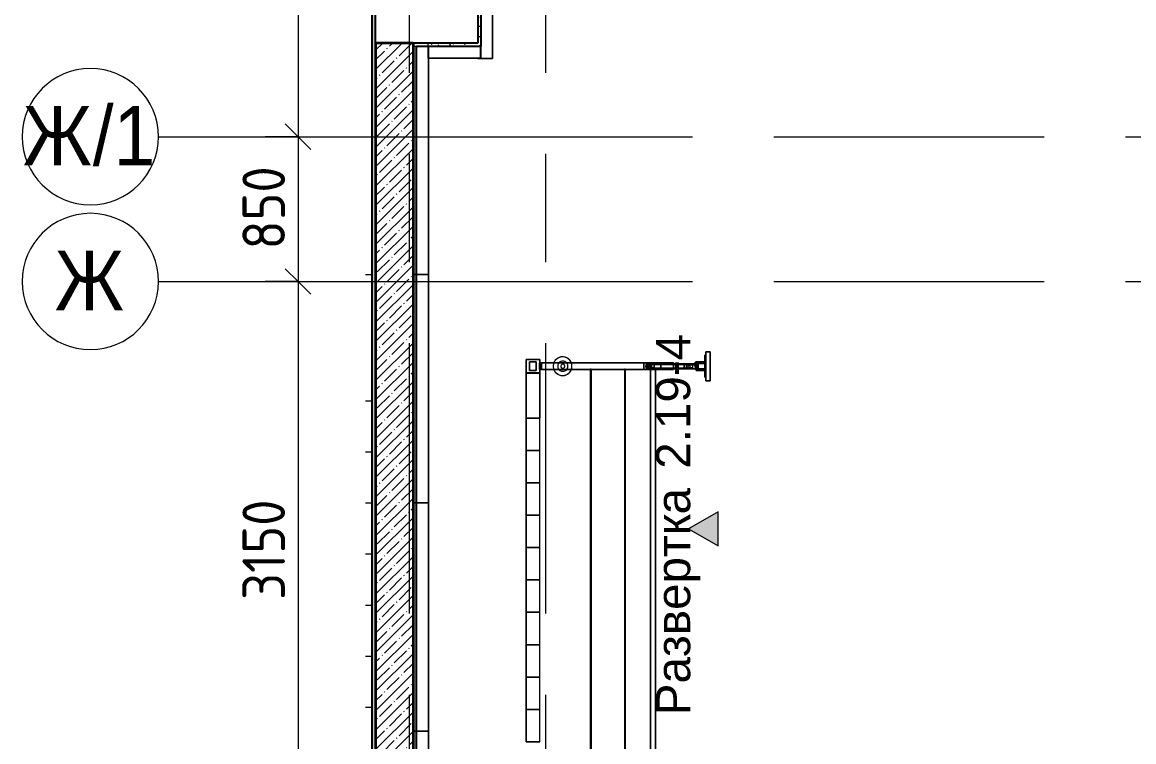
# Model space of a CAD drawing. Header units: millimetres. Extents: x 855 to 80408, y -1987 to 27400.
# Drawn here: x 9448 to 15972, y 18597 to 22822 of the extents above; entities that cross this region are included whole.
import ezdxf

# ---------------------------------------------------------------- set-up
doc = ezdxf.new("R2010")
doc.units = ezdxf.units.MM
doc.linetypes.add('Осевая', pattern=[3175, 635, -476.25, 1587.5, -476.25])
for name, color, linetype, lineweight in [('0-1', 7, 'Continuous', 9), ('A-ANNO-DIMS', 7, 'Continuous', 9), ('A-ANNO-DIMS-100', 7, 'Continuous', 9), ('A-WALL', 7, 'Continuous', 9), ('G-ANNO-SYMB', 7, 'Continuous', 9), ('I-WALL', 7, 'Continuous', 9), ('S-STRS-1', 7, 'Continuous', 9), ('Оси', 7, 'Continuous', 9), ('Оси-1', 7, 'Continuous', 20), ('Оси-2', 7, 'Осевая', 9)]:
    doc.layers.add(name, color=color, linetype=linetype, lineweight=lineweight)
for name, color, linetype, lineweight, true_color in [('A-WALL-1', 7, 'Continuous', 25, 0x3c3c3c), ('A-WALL-2', 7, 'Continuous', 35, 0x3c3c3c), ('A-WALL-FNSH-2', 7, 'Continuous', 13, 0x3c3c3c), ('I-FURN-1', 7, 'Continuous', 9, 0xf0f0f0)]:
    doc.layers.add(name, color=color, linetype=linetype, lineweight=lineweight, true_color=true_color)
doc.styles.add('Arial', font='arial.ttf', dxfattribs={"width": 0.9, "height": 350})
doc.styles.add('Arial_1', font='arial.ttf', dxfattribs={"height": 200})
doc.styles.add('ISOCPEUR_1', font='isocpeur.ttf', dxfattribs={"width": 0.9, "height": 250})
doc.dimstyles.new('ISO-2_5_0_9К_БОЛЬШОЙ', dxfattribs={"dimscale": 304.8, "dimtxt": 248.995294, "dimasz": 0.492126, "dimexe": 0.393701, "dimexo": 0.984252, "dimgap": 0, "dimtad": 1, "dimdec": 0, "dimrnd": 10, "dimzin": 0, "dimdsep": 46, "dimtxsty": 'ISOCPEUR_1', "dimblk1": 'OBLIQUE', "dimblk2": 'OBLIQUE', "dimsah": 1, "dimcen": 0.09, "dimdle": 0.393701, "dimazin": 0, "dimtfac": 1, "dimtdec": 4, "dimtix": 1, "dimtmove": 0, "dimatfit": 3, "dimfxl": 1, "dimtvp": 1, "dimtolj": 1, "dimtzin": 0, "dimarcsym": 2})
pattern_1 = [(0, (-30638.255, 0), (121.92, 30.48), [10.058, -81.382, 10.058, -81.382, -487.68]), (0, (-30638.255, 0), (121.92, 30.48), [-182.88, 10.058, -172.822, 10.058, -81.382, -213.36]), (0, (-30638.255, 0), (121.92, 30.48), [-457.2, 10.058, -50.902, 10.058, -142.342]), (120, (-30592.535, 15.24), (-87.356454, 90.345817), [10.058, -81.382, 10.058, -81.382, -487.68]), (120, (-30592.535, 15.24), (-87.356454, 90.345817), [-182.88, 10.058, -172.822, 10.058, -81.382, -213.36]), (120, (-30592.535, 15.24), (-87.356454, 90.345817), [-457.2, 10.058, -50.902, 10.058, -142.342]), (240, (-30577.295, 76.2), (-34.563546, -120.825817), [10.058, -81.382, 10.058, -81.382, -487.68]), (240, (-30577.295, 76.2), (-34.563546, -120.825817), [-182.88, 10.058, -172.822, 10.058, -81.382, -213.36]), (240, (-30577.295, 76.2), (-34.563546, -120.825817), [-457.2, 10.058, -50.902, 10.058, -142.342])]

# ---------------------------------------------------------------- blocks, each defined once
blk = doc.blocks.new('Sports-Recreation_Goals-Nets_Unisport_Handball-goal-with-gas-springs - 5_26-V2-План разверток пом_ 2_19_1_ Этаж 2')
at = {"layer": '0-1'}
for p, q in [((-1605, -25), (-1605, -31)), ((-1605, -25), (-1605, -31)), ((-1595.4, -25), (-1595.4, -30)), ((-1595.4, -25), (-1595.4, -30)), ((-1484.4, -30), (-1484.4, -25)), ((-1484.4, -30), (-1484.4, -25)), ((-1475, -31), (-1475, -25)), ((-1475, -31), (-1475, -25)), ((-1554.1, -126.9), (-1550, -126.9)), ((-1549.5, -126.9), (-1548.1, -126.9)), ((-1554, -144.1), (-1554, -289.4)), ((-1549, -132.1), (-1549, -289.4)), ((-1531, -289.4), (-1531, -132.1)), ((-1526, -289.4), (-1526, -144.1)), ((-1554, -289.4), (-1554, -336.2)), ((-1549, -289.4), (-1549, -348)), ((-1531, -348), (-1531, -289.4)), ((-1526, -336.2), (-1526, -289.4)), ((-1520, -497), (-1522.7, -497)), ((-1522.7, -503), (-1520, -503)), ((-1520, -496.9), (-1522.2, -496.9)), ((-1522.2, -502.9), (-1520, -502.9)), ((1520, -496.9), (-1520, -496.9)), ((1520, -497), (-1520, -497)), ((-1520, -502.9), (1520, -502.9)), ((-1520, -503), (1520, -503)), ((-1520, -696.9), (-1522.2, -696.9)), ((-1522.2, -702.9), (-1520, -702.9)), ((1520, -696.9), (-1520, -696.9)), ((-1520, -702.9), (1520, -702.9))]:
    blk.add_line(p, q, dxfattribs=at)
at = {"layer": 'I-FURN-1'}
for p, q in [((-1455, 0), (-1625, 0)), ((-1625, 0), (-1455, 0)), ((-1625, 0), (-1625, -25)), ((-1625, -25), (-1625, 0)), ((-1455, -25), (-1455, 0)), ((-1455, 0), (-1455, -25)), ((-1625, -25), (-1600.7, -25)), ((-1455, -25), (-1625, -25)), ((-1605, -25), (-1601.1, -25)), ((-1598.2, -25), (-1605, -25)), ((-1605, -25), (-1601.1, -25)), ((-1601.1, -25), (-1605, -25)), ((-1603.2, -31), (-1605, -31)), ((-1605, -31), (-1598.2, -31)), ((-1603.2, -31), (-1605, -31)), ((-1605, -31), (-1603.2, -31)), ((-1598.2, -31), (-1603.2, -31)), ((-1598.2, -31), (-1603.2, -31)), ((-1603.2, -31), (-1598.2, -31)), ((-1601.1, -25), (-1598.2, -25)), ((-1601.1, -25), (-1598.2, -25)), ((-1598.2, -25), (-1601.1, -25)), ((-1600.7, -25), (-1594, -25)), ((-1598.2, -25), (-1598.2, -31)), ((-1598.2, -31), (-1598.2, -25)), ((-1598.2, -25), (-1594, -25)), ((-1594, -25), (-1598.2, -25)), ((-1598.2, -25), (-1598.2, -31)), ((-1598.2, -31), (-1598.2, -25)), ((-1598.2, -25), (-1594, -25)), ((-1594, -25), (-1598.2, -25)), ((-1564.9, -31), (-1598.2, -31)), ((-1598.2, -31), (-1564.9, -31)), ((-1564.9, -31), (-1598.2, -31)), ((-1598.2, -31), (-1564.9, -31)), ((-1594, -25), (-1485.8, -25)), ((-1485.8, -25), (-1594, -25)), ((-1594, -25), (-1485.8, -25)), ((-1485.8, -25), (-1594, -25)), ((-1594, -25), (-1583.3, -25)), ((-1583.3, -25), (-1594, -25)), ((-1594, -25), (-1594, -25)), ((-1594, -25), (-1539.9, -25)), ((-1539.9, -25), (-1594, -25)), ((-1594, -25), (-1485.8, -25)), ((-1583.3, -30), (-1594, -30)), ((-1594, -30), (-1564, -30)), ((-1594, -30), (-1594, -30)), ((-1555.2, -30), (-1594, -30)), ((-1594, -30), (-1539.9, -30)), ((-1583.3, -25), (-1539.9, -25)), ((-1564, -25), (-1583.3, -25)), ((-1564, -30), (-1583.3, -30)), ((-1554.9, -31), (-1564.9, -31)), ((-1564.9, -31), (-1514.9, -31)), ((-1554.9, -31), (-1564.9, -31)), ((-1564.9, -31), (-1554.9, -31)), ((-1554.9, -31), (-1564.9, -31)), ((-1564.9, -31), (-1554.9, -31)), ((-1564.9, -31), (-1564.9, -81)), ((-1564.9, -81), (-1564.9, -31)), ((-1539.9, -25), (-1564, -25)), ((-1555.2, -30), (-1564, -30)), ((-1564, -30), (-1555.2, -30)), ((-1539.9, -30), (-1555.2, -30)), ((-1555.2, -30), (-1539.9, -30)), ((-1539.9, -30), (-1555.2, -30)), ((-1524.9, -30), (-1554.9, -30)), ((-1554.9, -30), (-1524.9, -30)), ((-1524.9, -30), (-1554.9, -30)), ((-1554.9, -30), (-1524.9, -30)), ((-1554.9, -30), (-1554.9, -74)), ((-1554.9, -74), (-1554.9, -30)), ((-1554.9, -31), (-1554.9, -74)), ((-1554.9, -74), (-1554.9, -31)), ((-1524.9, -31), (-1554.9, -31)), ((-1524.9, -31), (-1554.9, -31)), ((-1554.9, -31), (-1524.9, -31)), ((-1524.9, -31), (-1554.9, -31)), ((-1554.9, -31), (-1524.9, -31)), ((-1496.5, -25), (-1539.9, -25)), ((-1539.9, -25), (-1496.5, -25)), ((-1496.5, -25), (-1539.9, -25)), ((-1539.9, -25), (-1485.8, -25)), ((-1539.9, -30), (-1524.6, -30)), ((-1524.6, -30), (-1539.9, -30)), ((-1539.9, -30), (-1524.6, -30)), ((-1485.8, -30), (-1539.9, -30)), ((-1524.9, -74), (-1524.9, -30)), ((-1524.9, -30), (-1524.9, -74)), ((-1524.9, -74), (-1524.9, -31)), ((-1524.9, -31), (-1524.9, -74)), ((-1514.9, -31), (-1524.9, -31)), ((-1514.9, -31), (-1524.9, -31)), ((-1524.9, -31), (-1514.9, -31)), ((-1514.9, -31), (-1524.9, -31)), ((-1524.9, -31), (-1514.9, -31)), ((-1524.6, -30), (-1515.8, -30)), ((-1515.8, -30), (-1524.6, -30)), ((-1524.6, -30), (-1485.8, -30)), ((-1515.8, -30), (-1496.5, -30)), ((-1485.8, -30), (-1515.8, -30)), ((-1481.8, -31), (-1514.9, -31)), ((-1514.9, -31), (-1481.8, -31)), ((-1481.8, -31), (-1514.9, -31)), ((-1514.9, -31), (-1481.8, -31)), ((-1514.9, -81), (-1514.9, -31)), ((-1514.9, -31), (-1514.9, -81)), ((-1485.8, -25), (-1496.5, -25)), ((-1496.5, -25), (-1485.8, -25)), ((-1485.8, -25), (-1496.5, -25)), ((-1496.5, -30), (-1485.8, -30)), ((-1484.4, -25), (-1485.8, -25)), ((-1485.8, -25), (-1484.4, -25)), ((-1485.8, -30), (-1485.8, -30)), ((-1484.7, -25), (-1481.8, -25)), ((-1481.8, -25), (-1484.7, -25)), ((-1484.7, -25), (-1481.8, -25)), ((-1481.8, -25), (-1484.7, -25)), ((-1484.7, -25), (-1481.8, -25)), ((-1481.8, -25), (-1481.8, -27.2)), ((-1475.8, -25), (-1481.8, -25)), ((-1481.8, -25), (-1475.8, -25)), ((-1481.8, -25), (-1481.8, -31)), ((-1481.8, -25), (-1481.8, -27.2)), ((-1481.8, -25), (-1481.8, -25)), ((-1481.8, -25), (-1481.8, -27.2)), ((-1481.8, -25), (-1455, -25)), ((-1481.8, -27.2), (-1481.8, -29.1)), ((-1481.8, -27.2), (-1481.8, -29.1)), ((-1481.8, -27.2), (-1481.8, -29.1)), ((-1481.8, -29.1), (-1481.8, -31)), ((-1481.8, -29.1), (-1481.8, -31)), ((-1481.8, -29.1), (-1481.8, -31)), ((-1475.8, -31), (-1481.8, -31)), ((-1481.8, -31), (-1475.8, -31)), ((-1475.8, -31), (-1481.8, -31)), ((-1481.8, -31), (-1475.8, -31)), ((-1475.8, -25), (-1475.8, -25)), ((-1475.8, -31), (-1475.8, -31)), ((-1564.9, -81), (-1563.1, -81)), ((-1554.5, -81), (-1564.9, -81)), ((-1554.6, -80.9), (-1563.1, -80.9)), ((-1563.1, -80.9), (-1554.7, -80.9)), ((-1563.1, -81), (-1563.1, -86.9)), ((-1563.1, -86.9), (-1563.1, -81)), ((-1563.1, -81), (-1554.5, -81)), ((-1563.1, -86.9), (-1554.6, -86.9)), ((-1560.2, -86.9), (-1563.1, -86.9)), ((-1556.7, -86.9), (-1560.2, -86.9)), ((-1554.7, -86.9), (-1556.7, -86.9)), ((-1524.9, -74), (-1554.9, -74)), ((-1548.1, -80.9), (-1554.6, -80.9)), ((-1554.6, -86.9), (-1548.1, -86.9)), ((-1525.4, -70), (-1554.5, -70)), ((-1554.5, -70), (-1525.4, -70)), ((-1525.4, -70), (-1554.5, -70)), ((-1554.5, -70), (-1525.4, -70)), ((-1554.5, -70), (-1554.5, -74)), ((-1554.5, -70), (-1554.5, -74)), ((-1554.5, -70), (-1554.5, -74)), ((-1554.5, -70), (-1554.5, -74)), ((-1554.5, -74), (-1525.4, -74)), ((-1525.4, -74), (-1554.5, -74)), ((-1554.5, -74), (-1525.4, -74)), ((-1554.5, -74), (-1554.5, -214.9)), ((-1554.5, -74), (-1554.5, -214.9)), ((-1554.5, -74), (-1554.5, -80.9)), ((-1554.5, -74), (-1554.5, -80.9)), ((-1554.5, -81), (-1554.5, -82.5)), ((-1554.5, -81), (-1554.5, -82.5)), ((-1554.5, -81), (-1539.9, -81)), ((-1525.4, -81), (-1554.5, -81)), ((-1554.5, -83.3), (-1554.5, -86.9)), ((-1554.5, -83.3), (-1554.5, -86.9)), ((-1554.5, -86.9), (-1554.5, -214.9)), ((-1554.5, -86.9), (-1554.5, -214.9)), ((-1548.1, -86.9), (-1554.1, -86.9)), ((-1554.1, -86.9), (-1554.1, -111.9)), ((-1554.1, -86.9), (-1548.1, -86.9)), ((-1554.1, -111.9), (-1554.1, -86.9)), ((-1554.1, -111.9), (-1554.1, -126.9)), ((-1554.1, -111.9), (-1554.1, -122.6)), ((-1554.1, -122.6), (-1554.1, -126.9)), ((-1553.7, -80.9), (-1542.6, -80.9)), ((-1548.1, -86.9), (-1553.7, -86.9)), ((-1550, -102.2), (-1548.1, -102.2)), ((-1550, -111.9), (-1550, -102.4)), ((-1550, -102.4), (-1550, -115.8)), ((-1550, -135), (-1550, -112.3)), ((-1550, -117.4), (-1550, -120.7)), ((-1549.5, -117.4), (-1550, -117.4)), ((-1550, -121.3), (-1550, -136.8)), ((-1548.1, -117.4), (-1549.5, -117.4)), ((-1548.1, -80.9), (-1533.1, -80.9)), ((-1548.1, -111.9), (-1548.1, -86.9)), ((-1548.1, -86.9), (-1548.1, -102.2)), ((-1533.1, -86.9), (-1548.1, -86.9)), ((-1533.1, -86.9), (-1548.1, -86.9)), ((-1548.1, -102.2), (-1548.1, -111.9)), ((-1548.1, -102.2), (-1530, -102.2)), ((-1548.1, -126.9), (-1548.1, -111.9)), ((-1548.1, -122.6), (-1548.1, -111.9)), ((-1530, -117.4), (-1548.1, -117.4)), ((-1548.1, -126.9), (-1548.1, -122.6)), ((-1542.6, -80.9), (-1539.6, -80.9)), ((-1539.9, -81), (-1536.5, -81)), ((-1539.6, -80.9), (-1536.1, -80.9)), ((-1536.5, -81), (-1533.1, -81)), ((-1536.1, -80.9), (-1533.1, -80.9)), ((-1533.1, -81), (-1533.1, -86.9)), ((-1533.1, -81), (-1533.1, -86.9)), ((-1533.1, -81), (-1525.4, -81)), ((-1530, -117.4), (-1530, -102.2)), ((-1530, -102.2), (-1530, -135)), ((-1530, -136.8), (-1530, -117.4)), ((-1525.4, -74), (-1525.4, -70)), ((-1525.4, -70), (-1525.4, -74)), ((-1525.4, -74), (-1525.4, -70)), ((-1525.4, -70), (-1525.4, -74)), ((-1525.4, -214.9), (-1525.4, -74)), ((-1525.4, -74), (-1525.4, -214.9)), ((-1525.4, -81), (-1525.4, -74)), ((-1525.4, -74), (-1525.4, -81)), ((-1525.4, -214.9), (-1525.4, -81)), ((-1525.4, -81), (-1525.4, -214.9)), ((-1525.4, -81), (-1514.9, -81)), ((-1514.9, -81), (-1525.4, -81)), ((-1550, -136.8), (-1550, -135)), ((-1544.6, -135), (-1550, -135)), ((-1550, -136.8), (-1550, -150.1)), ((-1550, -150.1), (-1550, -136.8)), ((-1550, -150.1), (-1549.5, -150.1)), ((-1547.2, -150.1), (-1545.2, -150.1)), ((-1540.1, -135), (-1544.2, -135)), ((-1544, -150.1), (-1541, -150.1)), ((-1535.8, -135), (-1539.9, -135)), ((-1539, -150.1), (-1536.1, -150.1)), ((-1530, -135), (-1535.4, -135)), ((-1535.2, -150.1), (-1533.2, -150.1)), ((-1531.8, -150.1), (-1530.5, -150.1)), ((-1530, -136.8), (-1530, -135)), ((-1530, -150.1), (-1530, -136.8)), ((-1530, -150.1), (-1530, -136.8)), ((-1560, -289.4), (-1560, -214.9)), ((-1560, -214.9), (-1554.5, -214.9)), ((-1560, -214.9), (-1554.5, -214.9)), ((-1560, -214.9), (-1560, -289.4)), ((-1554.5, -214.9), (-1560, -214.9)), ((-1560, -214.9), (-1520, -214.9)), ((-1560, -214.9), (-1560, -289.4)), ((-1560, -989.9), (-1560, -214.9)), ((-1525.4, -214.9), (-1554.5, -214.9)), ((-1554.5, -214.9), (-1525.4, -214.9)), ((-1525.4, -214.9), (-1554.5, -214.9)), ((-1550.6, -214.9), (-1552.2, -214.9)), ((-1552.2, -214.9), (-1550.6, -214.9)), ((-1552.2, -214.9), (-1550.6, -214.9)), ((-1552.2, -214.9), (-1550.6, -214.9)), ((-1545.3, -214.9), (-1548.3, -214.9)), ((-1548.3, -214.9), (-1545.3, -214.9)), ((-1548.3, -214.9), (-1545.3, -214.9)), ((-1548.3, -214.9), (-1545.3, -214.9)), ((-1540, -214.9), (-1545.1, -214.9)), ((-1545.1, -214.9), (-1540, -214.9)), ((-1545.1, -214.9), (-1540, -214.9)), ((-1545.1, -214.9), (-1540, -214.9)), ((-1534.7, -214.9), (-1538.9, -214.9)), ((-1538.9, -214.9), (-1534.7, -214.9)), ((-1538.9, -214.9), (-1534.7, -214.9)), ((-1538.9, -214.9), (-1534.7, -214.9)), ((-1532.3, -214.9), (-1533.6, -214.9)), ((-1533.6, -214.9), (-1532.3, -214.9)), ((-1533.6, -214.9), (-1532.3, -214.9)), ((-1533.6, -214.9), (-1532.3, -214.9)), ((-1528.6, -214.9), (-1530.1, -214.9)), ((-1530.1, -214.9), (-1528.6, -214.9)), ((-1530.1, -214.9), (-1528.6, -214.9)), ((-1530.1, -214.9), (-1528.6, -214.9)), ((-1525.4, -214.9), (-1520, -214.9)), ((-1525.4, -214.9), (-1520, -214.9)), ((-1520, -214.9), (-1525.4, -214.9)), ((-1520, -214.9), (-1520, -289.4)), ((-1520, -289.4), (-1520, -214.9)), ((-1520, -289.4), (-1520, -214.9)), ((-1520, -214.9), (-1520, -989.9)), ((-1560, -389.4), (-1560, -289.4)), ((-1560, -289.4), (-1560, -389.4)), ((-1560, -289.4), (-1560, -389.4)), ((-1520, -289.4), (-1560, -289.4)), ((-1560, -289.4), (-1520, -289.4)), ((-1560, -289.4), (-1560, -389.4)), ((-1560, -389.4), (-1560, -289.4)), ((-1520, -289.4), (-1520, -319.4)), ((-1520, -319.4), (-1520, -289.4)), ((-1520, -319.4), (-1520, -289.4)), ((-1520, -319.4), (-1520, -289.4)), ((-1520, -289.4), (-1520, -389.4)), ((-1520, -319.4), (-1520, -349.4)), ((-1520, -349.4), (-1520, -319.4)), ((-1520, -349.4), (-1520, -319.4)), ((1520, -319.4), (-1520, -319.4)), ((-1520, -319.4), (1520, -319.4)), ((-1520, -349.4), (-1520, -319.4)), ((-1520, -319.4), (-1520, -349.4)), ((-1520, -349.4), (-1520, -319.4)), ((-1560, -842.5), (-1560, -389.4)), ((-1560, -389.4), (-1560, -842.5)), ((-1560, -389.4), (-1560, -989.9)), ((-1560, -389.4), (-1520, -389.4)), ((-1520, -389.4), (-1560, -389.4)), ((-1550, -362.7), (-1550, -330)), ((-1550, -330), (-1550, -345.1)), ((-1550, -330), (-1530, -330)), ((-1550, -345.1), (-1550, -377.8)), ((-1547.8, -345.1), (-1550, -345.1)), ((-1550, -377.8), (-1550, -362.7)), ((-1543, -362.7), (-1550, -362.7)), ((-1550, -377.8), (-1543, -377.8)), ((-1532.6, -345.1), (-1547.4, -345.1)), ((-1543, -353.5), (-1543, -349.1)), ((-1543, -379.1), (-1543, -349.1)), ((-1543, -349.1), (-1537, -349.1)), ((-1543, -364.1), (-1543, -353.5)), ((-1537, -362.7), (-1543, -362.7)), ((-1543, -364.1), (-1543, -374.7)), ((-1543, -374.7), (-1543, -378.7)), ((-1543, -377.8), (-1537, -377.8)), ((-1543, -378.7), (-1543, -379.1)), ((-1543, -379.1), (-1537, -379.1)), ((-1537, -349.1), (-1537, -353.5)), ((-1537, -349.1), (-1537, -379.1)), ((-1537, -353.5), (-1537, -364.1)), ((-1530, -362.7), (-1537, -362.7)), ((-1537, -374.7), (-1537, -364.1)), ((-1537, -378.7), (-1537, -374.7)), ((-1537, -377.8), (-1530, -377.8)), ((-1537, -379.1), (-1537, -378.7)), ((-1530, -345.1), (-1532.2, -345.1)), ((-1530, -345.1), (-1530, -330)), ((-1530, -330), (-1530, -362.7)), ((-1530, -377.8), (-1530, -345.1)), ((-1530, -377.8), (-1530, -362.7)), ((-1520, -349.4), (-1520, -389.4)), ((-1520, -389.4), (-1520, -349.4)), ((-1520, -389.4), (-1520, -349.4)), ((-1520, -349.4), (1520, -349.4)), ((1520, -349.4), (-1520, -349.4)), ((-1520, -389.4), (-1520, -349.4)), ((-1520, -389.4), (-1520, -497.4)), ((-1520, -497.4), (-1520, -389.4)), ((-1520, -497.4), (-1520, -389.4)), ((-1522.7, -498.4), (-1522.7, -497.4)), ((-1522.7, -498.2), (-1522.7, -501.5)), ((-1522.7, -498.4), (-1522.7, -502.5)), ((-1522.7, -502.5), (-1522.7, -503)), ((-1522.2, -498.4), (-1522.2, -497.4)), ((-1522.2, -498.1), (-1522.2, -501.5)), ((-1522.2, -498.4), (-1522.2, -502.9)), ((-1520, -502.5), (-1520, -498.6)), ((-1520, -502.5), (-1520, -498.6)), ((-1520, -498.7), (-1520, -502.5)), ((-1520, -502.5), (-1520, -697.4)), ((-1520, -697.4), (-1520, -502.5)), ((-1520, -697.4), (-1520, -502.5)), ((-1522.2, -698.4), (-1522.2, -697.4)), ((-1522.2, -698.2), (-1522.2, -701.5)), ((-1522.2, -698.4), (-1522.2, -702.9)), ((-1520, -698.7), (-1520, -702.5)), ((-1520, -702.5), (-1520, -698.7)), ((-1520, -702.5), (-1520, -698.7)), ((-1520, -702.5), (-1520, -842.3)), ((-1520, -842.3), (-1520, -702.5)), ((-1520, -989.9), (-1520, -702.5)), ((-1560, -886.5), (-1560, -843.8)), ((-1560, -843.8), (-1560, -886.5)), ((-1520, -844.2), (-1520, -886.1)), ((-1520, -886.1), (-1520, -844.2)), ((-1560, -989), (-1560, -886.5)), ((-1560, -886.5), (-1560, -989)), ((-1520, -886.9), (-1520, -989)), ((-1520, -989), (-1520, -886.9)), ((-1234.9, -999.9), (-1580.1, -999.9)), ((-1580.1, -999.9), (-1580.1, -1079.9)), ((-1580.1, -999.9), (-1580.1, -1079.9)), ((-1580.1, -999.9), (-1557.5, -999.9)), ((-1557.5, -1000), (-1580.1, -1000)), ((-1580.1, -1000), (-1557.5, -1000)), ((-1580.1, -1000), (-1580.1, -1079.9)), ((-1580.1, -1079.9), (-1580.1, -1000)), ((-1557.5, -1000), (-1580.1, -1000)), ((-1580.1, -1000), (-1557.5, -1000)), ((-1580.1, -1000), (-1580.1, -1079.9)), ((-1580.1, -1079.9), (-1580.1, -1000)), ((-1557.5, -1000), (-1580.1, -1000)), ((-1580.1, -1000), (-1557.5, -1000)), ((-1580.1, -1000), (-1580.1, -1079.9)), ((-1580.1, -1079.9), (-1580.1, -1000)), ((-1557.5, -1000), (-1580.1, -1000)), ((-1580.1, -1000), (-1557.5, -1000)), ((-1580.1, -1000), (-1580.1, -1079.9)), ((-1580.1, -1079.9), (-1580.1, -1000)), ((-1557.5, -1000), (-1580.1, -1000)), ((-1580.1, -1000), (-1557.5, -1000)), ((-1580.1, -1000), (-1580.1, -1079.9)), ((-1580.1, -1079.9), (-1580.1, -1000)), ((-1557.5, -1000), (-1580.1, -1000)), ((-1580.1, -1000), (-1557.5, -1000)), ((-1580.1, -1000), (-1580.1, -1079.9)), ((-1580.1, -1079.9), (-1580.1, -1000)), ((-1557.5, -1000), (-1580.1, -1000)), ((-1580.1, -1000), (-1557.5, -1000)), ((-1580.1, -1000), (-1580.1, -1079.9)), ((-1580.1, -1079.9), (-1580.1, -1000)), ((-1557.5, -1000), (-1580.1, -1000)), ((-1580.1, -1000), (-1557.5, -1000)), ((-1580.1, -1000), (-1580.1, -1079.9)), ((-1580.1, -1079.9), (-1580.1, -1000)), ((-1557.5, -1000), (-1580.1, -1000)), ((-1580.1, -1000), (-1557.5, -1000)), ((-1580.1, -1000), (-1580.1, -1079.9)), ((-1580.1, -1079.9), (-1580.1, -1000)), ((-1515, -1020.4), (-1565, -1020.4)), ((-1565, -1020.4), (-1515, -1020.4)), ((-1565, -1020.4), (-1565, -1059.4)), ((-1565, -1059.4), (-1565, -1020.4)), ((-1560, -989), (-1557.5, -989)), ((-1520, -989), (-1560, -989)), ((-1560, -989.9), (-1557.5, -989.9)), ((-1520, -989.9), (-1560, -989.9)), ((-1557.5, -989), (-1522.5, -989)), ((-1557.5, -989), (-1522.5, -989)), ((-1522.5, -989), (-1557.5, -989)), ((-1557.5, -989.9), (-1557.5, -999.9)), ((-1557.5, -999.9), (-1557.5, -989.9)), ((-1557.5, -989.9), (-1522.5, -989.9)), ((-1557.5, -989.9), (-1522.5, -989.9)), ((-1522.5, -989.9), (-1557.5, -989.9)), ((-1557.5, -989.9), (-1557.5, -999.9)), ((-1557.5, -999.9), (-1557.5, -989.9)), ((-1557.5, -999.9), (-1522.5, -999.9)), ((-1557.5, -999.9), (-1557.5, -1001.4)), ((-1557.5, -1001.4), (-1557.5, -999.9)), ((-1522.5, -1000), (-1557.5, -1000)), ((-1557.5, -1000), (-1522.5, -1000)), ((-1522.5, -1000), (-1557.5, -1000)), ((-1557.5, -1000), (-1522.5, -1000)), ((-1522.5, -1000), (-1557.5, -1000)), ((-1557.5, -1000), (-1522.5, -1000)), ((-1522.5, -1000), (-1557.5, -1000)), ((-1557.5, -1000), (-1522.5, -1000)), ((-1522.5, -1000), (-1557.5, -1000)), ((-1557.5, -1000), (-1522.5, -1000)), ((-1522.5, -1000), (-1557.5, -1000)), ((-1557.5, -1000), (-1522.5, -1000)), ((-1522.5, -1000), (-1557.5, -1000)), ((-1557.5, -1000), (-1522.5, -1000)), ((-1522.5, -1000), (-1557.5, -1000)), ((-1557.5, -1000), (-1522.5, -1000)), ((-1522.5, -1000), (-1557.5, -1000)), ((-1557.5, -1000), (-1522.5, -1000)), ((-1557.5, -1000), (-1557.5, -1001.4)), ((-1557.5, -1001.4), (-1557.5, -1000)), ((-1557.5, -1001.4), (-1522.5, -1001.4)), ((-1522.5, -1001.4), (-1557.5, -1001.4)), ((-1557.5, -1001.4), (-1522.5, -1001.4)), ((-1522.5, -1001.4), (-1557.5, -1001.4)), ((-1522.5, -989), (-1520, -989)), ((-1522.5, -989.9), (-1522.5, -999.9)), ((-1522.5, -999.9), (-1522.5, -989.9)), ((-1522.5, -989.9), (-1520, -989.9)), ((-1522.5, -989.9), (-1522.5, -999.9)), ((-1522.5, -999.9), (-1522.5, -989.9)), ((-1522.5, -999.9), (-1502.1, -999.9)), ((-1522.5, -999.9), (-1522.5, -1001.4)), ((-1522.5, -1001.4), (-1522.5, -999.9)), ((-1500, -1000), (-1522.5, -1000)), ((-1522.5, -1000), (-1500, -1000)), ((-1500, -1000), (-1522.5, -1000)), ((-1522.5, -1000), (-1500, -1000)), ((-1500, -1000), (-1522.5, -1000)), ((-1522.5, -1000), (-1500, -1000)), ((-1500, -1000), (-1522.5, -1000)), ((-1522.5, -1000), (-1500, -1000)), ((-1500, -1000), (-1522.5, -1000)), ((-1522.5, -1000), (-1500, -1000)), ((-1500, -1000), (-1522.5, -1000)), ((-1522.5, -1000), (-1500, -1000)), ((-1500, -1000), (-1522.5, -1000)), ((-1522.5, -1000), (-1500, -1000)), ((-1500, -1000), (-1522.5, -1000)), ((-1522.5, -1000), (-1500, -1000)), ((-1500, -1000), (-1522.5, -1000)), ((-1522.5, -1000), (-1500, -1000)), ((-1522.5, -1000), (-1522.5, -1001.4)), ((-1522.5, -1001.4), (-1522.5, -1000)), ((-1515, -1059.4), (-1515, -1020.4)), ((-1515, -1020.4), (-1515, -1059.4)), ((-1502.1, -999.9), (-1500.1, -999.9)), ((-1500.1, -999.9), (-1500.1, -1079.9)), ((-1500.1, -999.9), (-1235, -999.9)), ((-1500.1, -1000), (-1500.1, -1079.9)), ((-1500, -1079.9), (-1500, -1000)), ((-1500, -1000), (-1500, -1079.9)), ((-1500, -1079.9), (-1500, -1000)), ((-1500, -1000), (-1500, -1079.9)), ((-1500, -1079.9), (-1500, -1000)), ((-1500, -1000), (-1500, -1079.9)), ((-1500, -1079.9), (-1500, -1000)), ((-1500, -1000), (-1500, -1079.9)), ((-1500, -1079.9), (-1500, -1000)), ((-1500, -1000), (-1500, -1079.9)), ((-1500, -1079.9), (-1500, -1000)), ((-1500, -1000), (-1500, -1079.9)), ((-1500, -1079.9), (-1500, -1000)), ((-1500, -1000), (-1500, -1079.9)), ((-1500, -1079.9), (-1500, -1000)), ((-1500, -1000), (-1500, -1079.9)), ((-1500, -1079.9), (-1500, -1000)), ((-1500, -1000), (-1500, -1079.9)), ((-1045, -999.9), (-1235, -999.9)), ((-1235, -999.9), (-1235, -1079.9)), ((-1235, -1079.9), (-1235, -999.9)), ((-1234.9, -999.9), (-1234.9, -1079.9)), ((-1234.9, -999.9), (-1234.9, -1079.9)), ((-1045, -999.9), (-1234.9, -999.9)), ((-855, -999.9), (-1045, -999.9)), ((-1045, -999.9), (-1045, -1079.9)), ((-855, -999.9), (-1045, -999.9)), ((-1045, -1079.9), (-1045, -999.9)), ((-1045, -1079.9), (-1045, -999.9)), ((-1045, -999.9), (-1045, -1079.9)), ((-855, -1079.9), (-855, -999.9)), ((-855, -999.9), (-855, -1079.9)), ((-665, -999.9), (-855, -999.9)), ((-855, -999.9), (-855, -1079.9)), ((-665, -999.9), (-855, -999.9)), ((-855, -1079.9), (-855, -999.9)), ((-475, -999.9), (-665, -999.9)), ((-665, -999.9), (-665, -1079.9)), ((-475, -999.9), (-665, -999.9)), ((-665, -1079.9), (-665, -999.9)), ((-665, -1079.9), (-665, -999.9)), ((-665, -999.9), (-665, -1079.9)), ((-475, -1079.9), (-475, -999.9)), ((-475, -999.9), (-475, -1079.9)), ((-285, -999.9), (-475, -999.9)), ((-475, -999.9), (-475, -1079.9)), ((-285, -999.9), (-475, -999.9)), ((-475, -1079.9), (-475, -999.9)), ((-95, -999.9), (-285, -999.9)), ((-285, -999.9), (-285, -1079.9)), ((-95, -999.9), (-285, -999.9)), ((-285, -1079.9), (-285, -999.9)), ((-285, -1079.9), (-285, -999.9)), ((-285, -999.9), (-285, -1079.9)), ((-95, -1079.9), (-95, -999.9)), ((-95, -999.9), (-95, -1079.9)), ((95, -999.9), (-95, -999.9)), ((-95, -999.9), (-95, -1079.9)), ((95, -999.9), (-95, -999.9)), ((-95, -1079.9), (-95, -999.9)), ((285, -999.9), (95, -999.9)), ((95, -999.9), (95, -1079.9)), ((285, -999.9), (95, -999.9)), ((95, -1079.9), (95, -999.9)), ((95, -1079.9), (95, -999.9)), ((95, -999.9), (95, -1079.9)), ((285, -1079.9), (285, -999.9)), ((285, -999.9), (285, -1079.9)), ((475, -999.9), (285, -999.9)), ((285, -999.9), (285, -1079.9)), ((475, -999.9), (285, -999.9)), ((285, -1079.9), (285, -999.9)), ((665, -999.9), (475, -999.9)), ((475, -999.9), (475, -1079.9)), ((665, -999.9), (475, -999.9)), ((475, -1079.9), (475, -999.9)), ((475, -1079.9), (475, -999.9)), ((475, -999.9), (475, -1079.9)), ((665, -1079.9), (665, -999.9)), ((665, -999.9), (665, -1079.9)), ((-1580.1, -1079.9), (-1234.9, -1079.9)), ((-1502.1, -1079.9), (-1580.1, -1079.9)), ((-1580.1, -1080), (-1500, -1080)), ((-1500, -1080), (-1580.1, -1080)), ((-1580.1, -1080), (-1500, -1080)), ((-1500, -1080), (-1580.1, -1080)), ((-1580.1, -1080), (-1500, -1080)), ((-1500, -1080), (-1580.1, -1080)), ((-1580.1, -1080), (-1500, -1080)), ((-1500, -1080), (-1580.1, -1080)), ((-1580.1, -1080), (-1500, -1080)), ((-1500, -1080), (-1580.1, -1080)), ((-1580.1, -1080), (-1500, -1080)), ((-1500, -1080), (-1580.1, -1080)), ((-1580.1, -1080), (-1500, -1080)), ((-1500, -1080), (-1580.1, -1080)), ((-1580.1, -1080), (-1500, -1080)), ((-1500, -1080), (-1580.1, -1080)), ((-1580.1, -1080), (-1500, -1080)), ((-1500, -1080), (-1580.1, -1080)), ((-1565, -1059.4), (-1515, -1059.4)), ((-1515, -1059.4), (-1565, -1059.4)), ((-1500.1, -1079.9), (-1502.1, -1079.9)), ((-1235, -1079.9), (-1500.1, -1079.9)), ((-1045, -1079.9), (-1235, -1079.9)), ((-1234.9, -1079.9), (-1045, -1079.9)), ((-1045, -1079.9), (-855, -1079.9)), ((-855, -1079.9), (-1045, -1079.9)), ((-855, -1079.9), (-665, -1079.9)), ((-665, -1079.9), (-855, -1079.9)), ((-665, -1079.9), (-475, -1079.9)), ((-475, -1079.9), (-665, -1079.9)), ((-475, -1079.9), (-285, -1079.9)), ((-285, -1079.9), (-475, -1079.9)), ((-285, -1079.9), (-95, -1079.9)), ((-95, -1079.9), (-285, -1079.9)), ((-95, -1079.9), (95, -1079.9)), ((95, -1079.9), (-95, -1079.9)), ((95, -1079.9), (285, -1079.9)), ((285, -1079.9), (95, -1079.9)), ((285, -1079.9), (475, -1079.9)), ((475, -1079.9), (285, -1079.9)), ((475, -1079.9), (665, -1079.9)), ((665, -1079.9), (475, -1079.9))]:
    blk.add_line(p, q, dxfattribs=at)
for centre, radius, start, end in [((-1540, -865.5), 55, 111.55105, 248.44895), ((-1540, -865.5), 55, 141.7749, 164.71031), ((-1540, -865.5), 55, 139.47115, 141.42857), ((-1540, -865.5), 55, 119.08544, 139.47115), ((-1539.9, -864.6), 29.9, 133.11466, 225.00268), ((-1539.9, -864.6), 29.9, 133.11466, 225.00268), ((-1540, -865.5), 55, 115.71429, 119.08544), ((-1540, -865.5), 55, 113.77128, 115.71429), ((-1540, -865.5), 55, 111.55105, 113.77128), ((-1539.9, -864.6), 29.9, 111.27456, 133.11466), ((-1539.9, -864.6), 29.9, 111.27456, 133.11466), ((-1540, -865.5), 55, 90, 111.53123), ((-1540, -865.5), 55, 90, 111.53123), ((-1539.9, -864.6), 29.9, 100.79708, 109.83104), ((-1539.9, -864.6), 29.9, 100.79708, 109.83104), ((-1539.9, -864.6), 29.9, 89.54048, 100.79708), ((-1539.9, -864.6), 29.9, 45.75877, 100.79708), ((-1540, -865.5), 55, 68.48573, 90), ((-1540, -865.5), 55, 68.48573, 90), ((-1539.9, -864.6), 29.9, 64.79708, 86.57577), ((-1539.9, -864.6), 29.9, 46.79708, 64.79708), ((-1540, -865.5), 55, 291.55105, 68.44895), ((-1540, -865.5), 55, 66.22872, 68.44895), ((-1539.9, -864.6), 29.9, 312.48574, 45.75877), ((-1539.9, -864.6), 29.9, 312.48574, 45.75877), ((-1540, -865.5), 55, 64.28571, 66.22872), ((-1540, -865.5), 55, 60.91456, 64.28571), ((-1540, -865.5), 55, 51.42857, 60.91456), ((-1540, -865.5), 55, 40.52885, 51.42857), ((-1540, -865.5), 55, 14.40096, 38.2251), ((-1540, -865.5), 55, 168.68668, 190.4246), ((-1540, -865.5), 55, 190.4246, 192.85714), ((-1540, -865.5), 55, 164.71031, 167.14286), ((-1540, -865.5), 55, 194.40096, 218.2251), ((-1540, -865.5), 55, 220.52885, 231.42857), ((-1540, -865.5), 55, 231.42857, 240.91456), ((-1539.9, -864.6), 29.9, 225.00268, 280.79708), ((-1539.9, -864.6), 29.9, 226.79708, 244.79708), ((-1539.9, -864.6), 29.9, 244.79708, 267.45963), ((-1540, -864.6), 12, 32.08073, 212.08073), ((-1540, -864.6), 12, 167.08073, 212.08073), ((-1540, -864.6), 12, 151.27883, 167.08073), ((-1540, -864.6), 12, 136.96276, 148.72359), ((-1540, -864.6), 12, 212.08073, 30.52377), ((-1540, -864.6), 12, 212.08073, 257.08073), ((-1540, -864.6), 12, 122.08073, 135.34032), ((-1540, -864.6), 12, 104.46755, 122.08073), ((-1540, -864.6), 12, 92.10597, 104.46755), ((-1540, -864.6), 12, 257.08073, 267.34507), ((-1539.9, -864.6), 29.9, 269.54033, 280.79708), ((-1540, -864.6), 12, 272.10597, 284.46755), ((-1540, -864.6), 12, 77.08073, 87.34507), ((-1540, -864.6), 12, 32.08073, 77.08073), ((-1540, -864.6), 12, 284.46755, 302.08073), ((-1539.9, -864.6), 29.9, 280.79708, 312.48574), ((-1539.9, -864.6), 29.9, 280.79708, 312.48574), ((-1540, -864.6), 12, 302.08073, 315.34032), ((-1540, -864.6), 12, 320.54839, 331.27883), ((-1540, -864.6), 12, 347.08073, 30.52377), ((-1540, -864.6), 12, 331.27883, 347.08073), ((-1540, -865.5), 55, 299.08544, 319.47115), ((-1540, -865.5), 55, 319.47115, 321.42857), ((-1540, -865.5), 55, 321.7749, 344.71031), ((-1540, -865.5), 55, 344.71031, 347.14286), ((-1540, -865.5), 55, 10.4246, 12.85714), ((-1540, -865.5), 55, 348.68668, 10.4246), ((-1540, -865.5), 55, 240.91456, 244.28571), ((-1540, -865.5), 55, 244.28571, 246.22872), ((-1540, -865.5), 55, 246.22872, 248.44895), ((-1540, -865.5), 55, 248.46877, 270), ((-1540, -865.5), 55, 248.46877, 270), ((-1540, -865.5), 55, 270, 291.51427), ((-1540, -865.5), 55, 270, 291.51427), ((-1540, -865.5), 55, 291.55105, 293.77128), ((-1540, -865.5), 55, 293.77128, 295.71429), ((-1540, -865.5), 55, 295.71429, 299.08544)]:
    blk.add_arc(centre, radius, start, end, dxfattribs=at)
for centre, major_axis, start_param, end_param in [((-1540, -132.1), (9, 0), 1.570796, 3.588992), ((-1540, -132.1), (9, 0), 5.835786, 7.853982), ((-1540, -144.1), (14, 0), 1.570796, 3.141593), ((-1540, -144.1), (14, 0), 3.141593, 3.322848), ((-1540, -144.1), (14, 0), 3.33115, 3.491338), ((-1540, -144.1), (14, 0), 3.52479, 3.682602), ((-1540, -144.1), (14, 0), 3.773369, 3.92419), ((-1540, -144.1), (14, 0), 3.926991, 3.956715), ((-1540, -144.1), (14, 0), 4.136048, 4.397085), ((-1540, -132.1), (9, 0), 3.816291, 4.127878), ((-1540, -132.1), (9, 0), 4.151538, 4.671421), ((-1540, -144.1), (14, 0), 4.398941, 4.712389), ((-1540, -144.1), (14, 0), 0, 1.570796), ((-1540, -144.1), (14, 0), 4.712389, 5.017501), ((-1540, -132.1), (9, 0), 4.755033, 5.271558), ((-1540, -132.1), (9, 0), 5.287829, 5.608487), ((-1540, -144.1), (14, 0), 5.098638, 5.252853), ((-1540, -144.1), (14, 0), 5.364723, 5.464962), ((-1540, -144.1), (14, 0), 5.564316, 5.872134), ((-1540, -144.1), (14, 0), 5.905355, 6.085043), ((-1540, -144.1), (14, 0), 6.100402, 6.283185), ((-1540, -336.2), (14, 0), 1.570796, 2.356194), ((-1540, -336.2), (14, 0), 0, 1.570796), ((-1540, -336.2), (14, 0), 2.356194, 3.141593), ((-1540, -336.2), (14, 0), 3.141593, 3.90774), ((-1540, -336.2), (14, 0), 3.926991, 4.11437), ((-1540, -348), (9, 0), 2.617994, 3.141593), ((-1540, -348), (9, 0), 3.141593, 3.665191), ((-1540, -348), (9, 0), 1.570796, 2.617994), ((-1540, -348), (9, 0), 3.665191, 4.309322), ((-1540, -336.2), (14, 0), 4.142741, 4.712389), ((-1540, -348), (9, 0), 4.309322, 4.712389), ((-1540, -348), (9, 0), 0.523599, 1.570796), ((-1540, -336.2), (14, 0), 4.712389, 5.282037), ((-1540, -348), (9, 0), 4.712389, 5.115456), ((-1540, -348), (9, 0), 5.115456, 6.806784), ((-1540, -336.2), (14, 0), 5.310407, 5.497787), ((-1540, -336.2), (-14, 0), 2.375446, 3.141593)]:
    blk.add_ellipse(centre, major_axis=major_axis, ratio=0.756193, start_param=start_param, end_param=end_param, dxfattribs=at)
blk = doc.blocks.new('Мат в спортивном зале - Т4-31174356-План разверток пом_ 2_19_1_ Этаж 2')
at = {"layer": 'I-FURN-1'}
for p, q in [((-458.7, 925.9), (-458.7, 906.7)), ((881.3, 906.7), (881.3, 925.9)), ((881.3, 909.3), (-458.7, 909.3)), ((-458.7, 909.3), (-458.7, 839.3)), ((-458.7, 839.3), (-458.7, 909.3)), ((-458.7, 909.3), (880.3, 909.3)), ((881.3, 839.3), (881.3, 909.3)), ((881.3, 908.3), (881.3, 840.6)), ((-458.7, 839.3), (881.3, 839.3)), ((812.3, 839.3), (-458.7, 839.3)), ((881.3, 839.3), (812.3, 839.3)), ((881.3, 840.6), (881.3, 839.3))]:
    blk.add_line(p, q, dxfattribs=at)
blk = doc.blocks.new('Мат в спортивном зале - Т4-V11-План разверток пом_ 2_19_1_ Этаж 2')
at = {"layer": 'I-FURN-1'}
for p, q in [((-458.7, 925.9), (-458.7, 906.7)), ((881.3, 906.7), (881.3, 925.9)), ((881.3, 909.3), (-458.7, 909.3)), ((-458.7, 909.3), (-458.7, 839.3)), ((-458.7, 839.3), (-458.7, 909.3)), ((-458.7, 909.3), (881.3, 909.3)), ((881.3, 839.3), (881.3, 909.3)), ((881.3, 909.3), (881.3, 839.3)), ((-458.7, 839.3), (881.3, 839.3)), ((881.3, 839.3), (-458.7, 839.3))]:
    blk.add_line(p, q, dxfattribs=at)
blk = doc.blocks.new('Мат в спортивном зале - Т4-V14-План разверток пом_ 2_19_1_ Этаж 2')
at = {"layer": 'I-FURN-1'}
for p, q in [((-458.7, 925.9), (-458.7, 906.7)), ((881.3, 906.7), (881.3, 925.9)), ((881.3, 909.3), (-458.7, 909.3)), ((-458.7, 909.3), (-458.7, 839.3)), ((-458.7, 840.6), (-458.7, 909.3)), ((-457.7, 909.3), (881.3, 909.3)), ((881.3, 839.3), (881.3, 909.3)), ((881.3, 909.3), (881.3, 839.3)), ((-458.7, 839.3), (-458.7, 840.6)), ((-458.7, 839.3), (881.3, 839.3)), ((-389.7, 839.3), (-458.7, 839.3)), ((881.3, 839.3), (-389.7, 839.3))]:
    blk.add_line(p, q, dxfattribs=at)
blk = doc.blocks.new('Мат в спортивном зале - Т7-31175720-План разверток пом_ 2_19_1_ Этаж 2')
at = {"layer": 'I-FURN-1'}
for p, q in [((881.3, -839.3), (571.3, -839.3)), ((571.3, -839.3), (571.3, -909.3)), ((571.3, -908.3), (571.3, -839.3)), ((571.3, -839.3), (573.9, -839.3)), ((573.9, -839.3), (880, -839.3)), ((880, -839.3), (881.3, -839.3)), ((881.3, -909.3), (881.3, -839.3)), ((881.3, -839.3), (881.3, -908.3)), ((571.3, -925.9), (571.3, -906.7)), ((571.3, -909.3), (881.3, -909.3)), ((881.3, -906.7), (881.3, -925.9))]:
    blk.add_line(p, q, dxfattribs=at)
blk = doc.blocks.new('Мат в спортивном зале - Т6-V20-План разверток пом_ 2_19_1_ Этаж 2')
at = {"layer": 'I-FURN-1'}
for p, q in [((101.3, 925.9), (101.3, 906.7)), ((881.3, 906.7), (881.3, 925.9)), ((881.3, 909.3), (101.3, 909.3)), ((101.3, 909.3), (101.3, 839.3)), ((101.3, 839.3), (101.3, 909.3)), ((101.3, 909.3), (103.3, 909.3)), ((103.3, 909.3), (172.3, 909.3)), ((812.3, 909.3), (881.3, 909.3)), ((881.3, 839.3), (881.3, 909.3)), ((881.3, 909.3), (881.3, 906.7)), ((881.3, 906.7), (881.3, 839.3)), ((101.3, 839.3), (881.3, 839.3)), ((881.3, 839.3), (101.3, 839.3))]:
    blk.add_line(p, q, dxfattribs=at)
blk = doc.blocks.new('Зашивка приборов отопления28 - Зашивка приборов отопления-33322877-План разверток пом_ 2_19_1_ Этаж 2')
at = {"layer": 'A-WALL'}
for p, q in [((73341, 95), (73341, 55.9)), ((73341.4, 95), (73341.4, 55.9))]:
    blk.add_line(p, q, dxfattribs=at)
blk = doc.blocks.new('Ось сетки - D8-29747960-План разверток пом_ 2_19_1_ Этаж 2')
at = {"layer": 'Оси-1'}
for start, end in [(360, 180), (180, 360)]:
    blk.add_arc((0, 0), 4, start, end, dxfattribs=at)
blk = doc.blocks.new('Фасад - Марка фасада_Указатель-25386507-План разверток пом_ 2_19_1_ Этаж 2')
at = {"layer": 'G-ANNO-SYMB'}
blk.add_hatch(color=256, dxfattribs=at).paths.add_polyline_path([(-1, 0), (0, 1.732), (1, 0), (0, 0)])
for p, q in [((0, 1.732), (-1, 0)), ((1, 0), (0, 1.732)), ((-1, 0), (0, 0)), ((0, 0), (1, 0))]:
    blk.add_line(p, q, dxfattribs=at)
blk = doc.blocks.new('DIMBLOCK1-План разверток пом_ 2_19_1_ Этаж 2')
at = {"layer": 'A-ANNO-DIMS-100'}
for p, q in [((11066.8, 27120), (11066.8, 22150)), ((10872.9, 27000), (11186.8, 27000)), ((11066.8, 27000), (10872.9, 27000)), ((10872.9, 22150), (11186.8, 22150)), ((11066.8, 22150), (10872.9, 22150))]:
    blk.add_line(p, q, dxfattribs=at)
at = {"layer": 'A-ANNO-DIMS-100', "lineweight": 20}
for p, q in [((11066.8, 27000), (10991.8, 27075)), ((11066.8, 27000), (11141.8, 26925)), ((11066.8, 22150), (10991.8, 22225)), ((11066.8, 22150), (11141.8, 22075))]:
    blk.add_line(p, q, dxfattribs=at)
at = {"layer": 'A-ANNO-DIMS-100', "color": 0, "insert": (10740.2, 24247), "char_height": 250, "width": 787.208, "attachment_point": 1, "rotation": 90, "line_spacing_factor": 1.149209, "style": 'ISOCPEUR_1'}
blk.add_mtext('4850', dxfattribs=at)
blk = doc.blocks.new('_Oblique')
at = {"color": 0, "linetype": 'ByBlock', "lineweight": -2}
blk.add_line((-0.5, -0.5), (0.5, 0.5), dxfattribs=at)
blk = doc.blocks.new('DIMBLOCK2-План разверток пом_ 2_19_1_ Этаж 2')
at = {"layer": 'A-ANNO-DIMS-100', "lineweight": 20}
for p, q in [((11066.8, 22150), (10991.8, 22225)), ((11066.8, 22150), (11141.8, 22075)), ((11066.8, 21300), (10991.8, 21375)), ((11066.8, 21300), (11141.8, 21225))]:
    blk.add_line(p, q, dxfattribs=at)
at = {"layer": 'A-ANNO-DIMS-100'}
for p, q in [((10872.9, 22150), (11186.8, 22150)), ((11066.8, 22150), (10872.9, 22150)), ((11066.8, 22150), (11066.8, 21300)), ((10872.9, 21300), (11186.8, 21300)), ((11066.8, 21300), (10872.9, 21300))]:
    blk.add_line(p, q, dxfattribs=at)
at = {"layer": 'A-ANNO-DIMS-100', "color": 0, "insert": (10740.2, 21488), "char_height": 250, "width": 568.858, "attachment_point": 1, "rotation": 90, "line_spacing_factor": 1.149209, "style": 'ISOCPEUR_1'}
blk.add_mtext('850', dxfattribs=at)
blk = doc.blocks.new('DIMBLOCK3-План разверток пом_ 2_19_1_ Этаж 2')
at = {"layer": 'A-ANNO-DIMS-100', "lineweight": 20}
for p, q in [((11066.8, 21300), (10991.8, 21375)), ((11066.8, 21300), (11141.8, 21225)), ((11066.8, 18150), (10991.8, 18225)), ((11066.8, 18150), (11141.8, 18075))]:
    blk.add_line(p, q, dxfattribs=at)
at = {"layer": 'A-ANNO-DIMS-100'}
for p, q in [((10872.9, 21300), (11186.8, 21300)), ((11066.8, 21300), (10872.9, 21300)), ((11066.8, 21300), (11066.8, 18150)), ((10872.9, 18150), (11186.8, 18150)), ((11066.8, 18150), (10872.9, 18150))]:
    blk.add_line(p, q, dxfattribs=at)
at = {"layer": 'A-ANNO-DIMS-100', "color": 0, "insert": (10740.2, 19430.5), "char_height": 250, "width": 706.764, "attachment_point": 1, "rotation": 90, "line_spacing_factor": 1.149209, "style": 'ISOCPEUR_1'}
blk.add_mtext('3150', dxfattribs=at)

msp = doc.modelspace()

# ---------------------------------------------------------------- hatches: boundary and pattern name
at = {"layer": 'I-WALL'}
h = msp.add_hatch(dxfattribs=at)
h.set_pattern_fill('FP_13', color=256, style=0, pattern_type=2)
h.set_pattern_definition(pattern_1)
h.paths.add_polyline_path([(11501.7, 15220), (11521.7, 15220), (11521.7, 23380), (11501.7, 23379), (11501.7, 17050.8)])
h = msp.add_hatch(dxfattribs=at)
h.set_pattern_fill('FP_13', color=256, style=0, pattern_type=2)
h.set_pattern_definition(pattern_1)
h.paths.add_polyline_path([(12137.8, 22680), (12141.7, 22680), (12141.7, 23300), (12121.7, 23300), (12121.7, 22680)])
h = msp.add_hatch(dxfattribs=at)
h.set_pattern_fill('FP_3', color=256, style=0, pattern_type=2)
h.set_pattern_definition([(45, (-30638.255, 0), (-57.02463, 57.02463), []), (45, (-30581.23, 0), (-57.02463, 57.02463), [100.806, -20.161, 3.353, -16.808])])
h.paths.add_polyline_path([(11521.7, 17300), (11741.7, 17300), (11741.7, 22700), (11521.7, 22700), (11521.7, 18088.4)])
h = msp.add_hatch(dxfattribs=at)
h.set_pattern_fill('FP_13', color=256, style=0, pattern_type=2)
h.set_pattern_definition(pattern_1)
h.paths.add_polyline_path([(12121.7, 22680), (12121.7, 22700), (11741.7, 22700), (11741.7, 22680), (11831.7, 22680)])
h = msp.add_hatch(dxfattribs=at)
h.set_pattern_fill('FP_13', color=256, style=0, pattern_type=2)
h.set_pattern_definition(pattern_1)
h.paths.add_polyline_path([(11761.7, 17300), (11761.7, 22680), (11741.7, 22680), (11741.7, 17300)])

# ---------------------------------------------------------------- linework, layer by layer
at = {"layer": 'A-WALL-1'}
for p, q in [((11501.7, 15220), (11501.7, 23380)), ((11521.7, 16700), (11521.7, 23300)), ((12121.7, 23300), (12121.7, 22700)), ((12141.7, 22680), (12141.7, 23320)), ((12121.7, 22700), (11741.7, 22700)), ((11761.7, 17320), (11761.7, 22680)), ((12141.7, 22680), (11761.7, 22680))]:
    msp.add_line(p, q, dxfattribs=at)
at = {"layer": 'A-WALL-2'}
for p, q in [((11741.7, 22700), (11521.7, 22700)), ((11521.7, 22700), (11521.7, 17300)), ((11741.7, 22700), (11741.7, 17300))]:
    msp.add_line(p, q, dxfattribs=at)
at = {"layer": 'A-WALL-FNSH-2'}
for p, q in [((11500.7, 23379), (11500.7, 15220)), ((12142.7, 22679), (12142.7, 23321)), ((11761.7, 22679), (12142.7, 22679)), ((11762.7, 17321), (11762.7, 22680))]:
    msp.add_line(p, q, dxfattribs=at)
at = {"layer": 'I-WALL'}
for p, q in [((11462.7, 21340), (11490.7, 21340)), ((11490.7, 21339), (11462.7, 21339)), ((11490.7, 21340), (11490.7, 21339)), ((11500.7, 20911.1), (11501.7, 20911.1)), ((11501.7, 20820.4), (11500.7, 20820.4))]:
    msp.add_line(p, q, dxfattribs=at)
at = {"layer": 'S-STRS-1'}
for p, q in [((11462.7, 20600), (11501.7, 20600)), ((11462.7, 20600), (11501.7, 20600)), ((11462.7, 20300), (11501.7, 20300)), ((11462.7, 20300), (11501.7, 20300)), ((11462.7, 20000), (11501.7, 20000)), ((11462.7, 20000), (11501.7, 20000)), ((11462.7, 19700), (11501.7, 19700)), ((11462.7, 19700), (11501.7, 19700)), ((11462.7, 19400), (11501.7, 19400)), ((11462.7, 19400), (11501.7, 19400)), ((11462.7, 19100), (11501.7, 19100)), ((11462.7, 19100), (11501.7, 19100)), ((11462.7, 18800), (11501.7, 18800)), ((11462.7, 18800), (11501.7, 18800))]:
    msp.add_line(p, q, dxfattribs=at)
at = {"layer": 'Оси'}
for p, q in [((10247.6, 22150), (12747.6, 22150)), ((10247.6, 21300), (12747.6, 21300))]:
    msp.add_line(p, q, dxfattribs=at)
at = {"layer": 'Оси-2'}
for p, q in [((11721.7, 11888.7), (11721.7, 24898.1)), ((12521.7, 11888.7), (12521.7, 24898.1)), ((12747.6, 22150), (33642.2, 22150)), ((12747.6, 21300), (33642.2, 21300))]:
    msp.add_line(p, q, dxfattribs=at)

# ---------------------------------------------------------------- block references
at = {"layer": 'A-WALL', "rotation": 89.9999999999998}
msp.add_blockref('Зашивка приборов отопления28 - Зашивка приборов отопления-33322877-План разверток пом_ 2_19_1_ Этаж 2', (11557.7, -52001), dxfattribs=at)
at = {"layer": 'G-ANNO-SYMB', "xscale": 99.99999999999993, "yscale": 99.99999999999993, "zscale": 99.99999999999993, "rotation": 89.99999999999962}
msp.add_blockref('Фасад - Марка фасада_Указатель-25386507-План разверток пом_ 2_19_1_ Этаж 2', (13532.2, 19848), dxfattribs=at)
at = {"layer": 'I-FURN-1'}
for name, p, rotation in [('Мат в спортивном зале - Т6-V20-План разверток пом_ 2_19_1_ Этаж 2', (13047.1, 22507.7), 90.00000000000017), ('Мат в спортивном зале - Т4-31174356-План разверток пом_ 2_19_1_ Этаж 2', (12671.1, 21798.7), 90.00000000000017), ('Мат в спортивном зале - Т7-31175720-План разверток пом_ 2_19_1_ Этаж 2', (12711.7, 21771.7), 180), ('Мат в спортивном зале - Т4-V11-План разверток пом_ 2_19_1_ Этаж 2', (12671.1, 20458.7), 90.00000000000017), ('Sports-Recreation_Goals-Nets_Unisport_Handball-goal-with-gas-springs - 5_26-V2-План разверток пом_ 2_19_1_ Этаж 2', (13485.1, 19262.5), 269.9999999999997), ('Мат в спортивном зале - Т4-V11-План разверток пом_ 2_19_1_ Этаж 2', (12671.1, 19118.7), 90.00000000000017), ('Мат в спортивном зале - Т4-V14-План разверток пом_ 2_19_1_ Этаж 2', (12671.1, 17778.7), 90.00000000000017)]:
    msp.add_blockref(name, p, dxfattribs=dict(at, rotation=rotation))
at = {"layer": 'Оси-1', "xscale": 99.99999999999993, "yscale": 99.99999999999993, "zscale": 99.99999999999993, "rotation": 269.9999999999994}
for p in [(9847.6, 22150), (9847.6, 21300)]:
    msp.add_blockref('Ось сетки - D8-29747960-План разверток пом_ 2_19_1_ Этаж 2', p, dxfattribs=at)

# ---------------------------------------------------------------- texts
at = {"layer": 'G-ANNO-SYMB', "char_height": 200, "attachment_point": 1, "rotation": 90, "style": 'Arial_1'}
for s, insert, width in [(' 2.19-4', (13168.4, 20122.5), 1074.261), ('Развертка', (13168.4, 18753.2), 1659.493)]:
    msp.add_mtext(s, dxfattribs=dict(at, insert=insert, width=width))
at = {"layer": 'Оси', "char_height": 350, "attachment_point": 1, "style": 'Arial'}
for s, insert, width in [('\\fArial|b0|i0|c204|p34|;\\W.9;Ж', (9451, 22331), 497.848), ('/1', (9861.7, 22331), 454.557), ('\\fArial|b0|i0|c204|p34|;\\W.9;Ж', (9638.6, 21481), 497.848)]:
    msp.add_mtext(s, dxfattribs=dict(at, insert=insert, width=width))

# ---------------------------------------------------------------- dimensions: what is measured, and where the dimension line sits
at = {"layer": 'A-ANNO-DIMS'}
for base, p1, p2, override, picture, middle in [((11066.8, 22150), (11172.9, 27000), (11172.9, 22150), {"dimpost": '<>', "dimfxl": 4849.999753}, 'DIMBLOCK1-План разверток пом_ 2_19_1_ Этаж 2', (10941.8, 24575)), ((11066.8, 21300), (11172.9, 22150), (11172.9, 21300), {"dimpost": '<>', "dimfxl": 850}, 'DIMBLOCK2-План разверток пом_ 2_19_1_ Этаж 2', (10941.8, 21725)), ((11066.8, 18150), (11172.9, 21300), (11172.9, 18150), {"dimpost": '<>', "dimfxl": 3150}, 'DIMBLOCK3-План разверток пом_ 2_19_1_ Этаж 2', (10941.8, 19725))]:
    dim = msp.add_linear_dim(base=base, p1=p1, p2=p2, angle=90, dimstyle='ISO-2_5_0_9К_БОЛЬШОЙ', override=override, dxfattribs=at)
    dim.commit()
    dim.dimension.update_dxf_attribs({"geometry": picture, "text_midpoint": middle})

doc.saveas('drawing.dxf')
